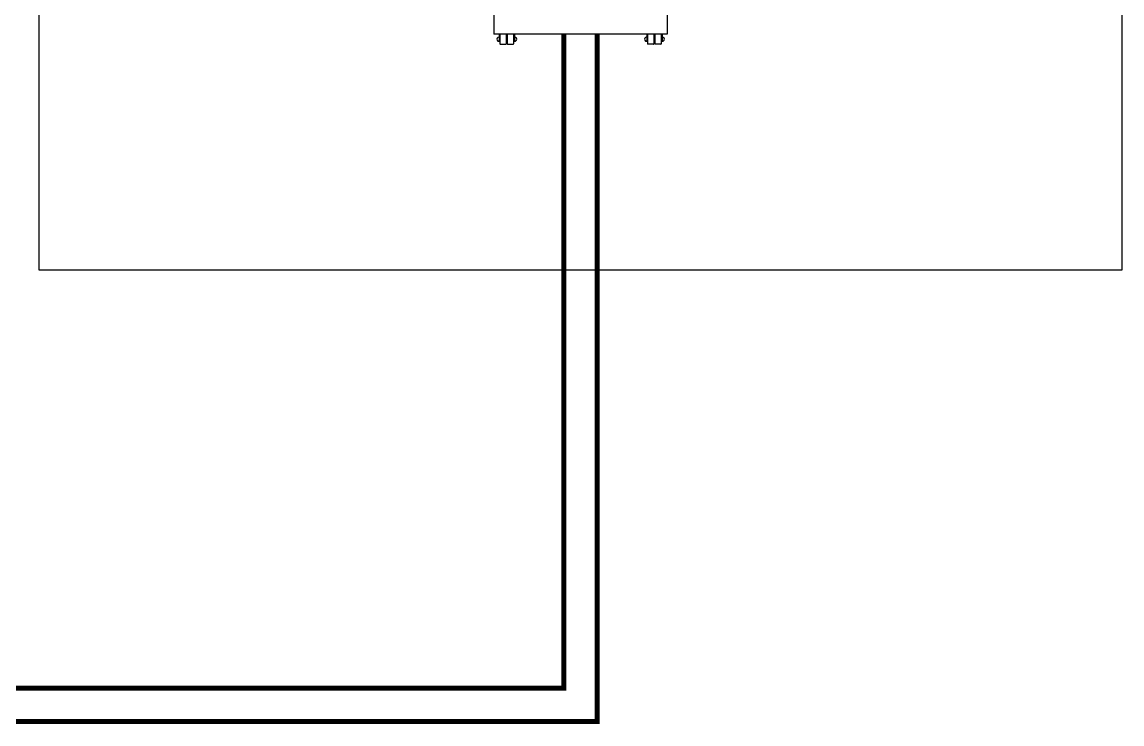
# Model space of a CAD drawing. Header units: millimetres. Extents: x 0 to 2521, y -5 to 594.
# Drawn here: x 1391.9 to 1524, y 301.8 to 386.1 of the extents above; entities that cross this region are included whole.
import ezdxf

# ---------------------------------------------------------------- set-up
doc = ezdxf.new("R2010")
doc.units = ezdxf.units.MM
doc.header["$LTSCALE"] = 10
doc.linetypes.add('DASHED', pattern=[0.75, 0.5, -0.25])
doc.layers.add('T', color=4, linetype='Continuous')

msp = doc.modelspace()

# ---------------------------------------------------------------- linework, layer by layer
at = {"color": 5}
for p, q in [((1448.61, 471.02), (1448.61, 384.67)), ((1469.41, 471.02), (1469.41, 384.67)), ((1469.41, 384.67), (1448.61, 384.67)), ((1449.23, 384.67), (1449.23, 383.83)), ((1449.33, 384.67), (1449.33, 383.51)), ((1450.09, 384.67), (1450.09, 383.51)), ((1450.21, 384.67), (1450.21, 383.51)), ((1450.97, 384.67), (1450.97, 383.51)), ((1451.07, 384.67), (1451.07, 383.83)), ((1466.96, 384.67), (1466.96, 383.83)), ((1467.06, 384.67), (1467.06, 383.51)), ((1467.82, 384.67), (1467.82, 383.51)), ((1467.94, 384.67), (1467.94, 383.51)), ((1468.7, 384.67), (1468.7, 383.51)), ((1468.8, 384.67), (1468.8, 383.83)), ((1449.23, 383.83), (1449.33, 383.83)), ((1449.37, 383.47), (1450.05, 383.47)), ((1450.25, 383.47), (1450.93, 383.47)), ((1450.97, 383.83), (1451.07, 383.83)), ((1466.96, 384.31), (1466.88, 384.31)), ((1467.06, 383.83), (1466.88, 383.83)), ((1467.78, 383.47), (1467.1, 383.47)), ((1468.66, 383.47), (1467.98, 383.47)), ((1468.87, 383.83), (1468.7, 383.83)), ((1468.87, 384.31), (1468.8, 384.31))]:
    msp.add_line(p, q, dxfattribs=at)
at = {"color": 6, "linetype": 'DASHED', "const_width": 0.6}
for points in [[(963.61, 384.67), (963.61, 302.14), (1461.01, 302.14), (1461.01, 384.67)], [(967.61, 384.67), (967.61, 306.14), (1457.01, 306.14), (1457.01, 384.67)]]:
    msp.add_lwpolyline(points, dxfattribs=at)
at = {"color": 5}
for centre, radius, start, end in [((1449.19, 384.07), 0.243, 81.2026, 278.7974), ((1449.37, 383.51), 0.04, 180, 270), ((1450.05, 383.51), 0.04, 270, 0), ((1450.25, 383.51), 0.04, 180, 270), ((1450.93, 383.51), 0.04, 270, 0), ((1451.11, 384.07), 0.243, 261.2026, 98.7974), ((1466.92, 384.07), 0.243, 81.2026, 278.7974), ((1467.1, 383.51), 0.04, 180, 270), ((1467.78, 383.51), 0.04, 270, 0), ((1467.98, 383.51), 0.04, 180, 270), ((1468.66, 383.51), 0.04, 270, 0), ((1468.84, 384.07), 0.243, 261.2026, 98.7974)]:
    msp.add_arc(centre, radius, start, end, dxfattribs=at)
at = {"layer": 'T'}
msp.add_lwpolyline([(1394.02, 516.33), (1524.01, 516.33), (1524.01, 356.33), (1394.02, 356.33)], close=True, dxfattribs=at)

doc.saveas('drawing.dxf')
